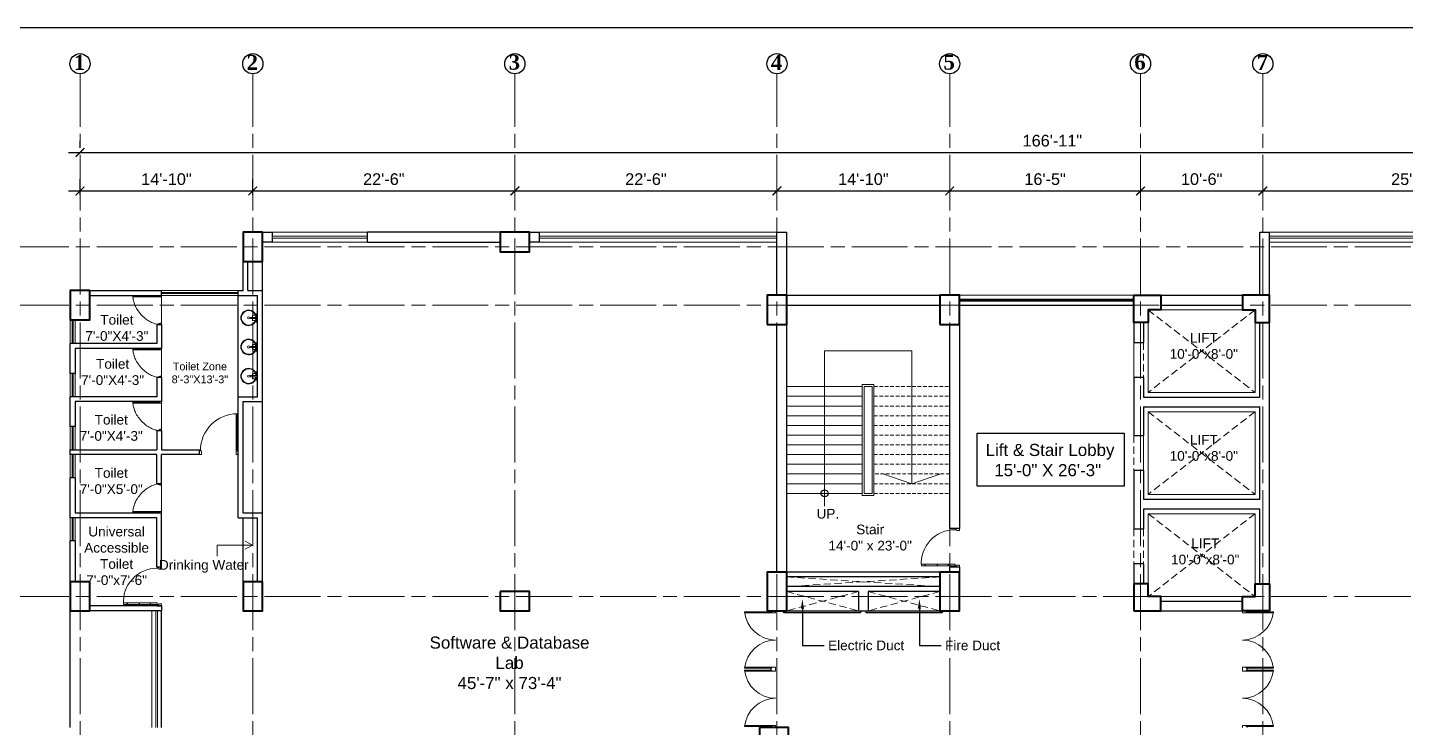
# Model space of a CAD drawing. Header units: inches. Extents: x -12 to 20935469, y -1604 to 24729220.
# Drawn here: x 20904267 to 20905687, y 24721861 to 24722582 of the extents above; entities that cross this region are included whole.
import ezdxf
from ezdxf import colors
from ezdxf.entities.mleader import LeaderData, LeaderLine
from ezdxf.math import Vec2, Vec3

# ---------------------------------------------------------------- set-up
doc = ezdxf.new("R2010")
doc.units = ezdxf.units.IN
doc.header["$LTSCALE"] = 0.03
doc.header["$MEASUREMENT"] = 0
doc.header["$PDMODE"] = 32
doc.header["$PDSIZE"] = 15
doc.linetypes.add('ACAD_ISO08W100', pattern=[36, 24, -3, 6, -3])
doc.linetypes.add('DASHED2', pattern=[0.375, 0.25, -0.125])
for name, color, linetype, lineweight in [('column', 1, 'Continuous', 40), ('Dim Line', 252, 'Continuous', 13), ('Door', 7, 'Continuous', 18), ('Dot', 253, 'Continuous', 0), ('Gas', 21, 'Continuous', 5), ('Glass Line', 252, 'Continuous', 9), ('Grid Line', 252, 'Continuous', 18), ('Hatch', 253, 'Continuous', 15), ('Main Wall', 7, 'Continuous', 30), ('RAIL', 23, 'Continuous', 13), ('STAIR', 46, 'Continuous', 15), ('TOILET FIXTURE', 142, 'Continuous', 5), ('wind.', 150, 'Continuous', 20)]:
    doc.layers.add(name, color=color, linetype=linetype, lineweight=lineweight)
doc.layers.add('FUR', color=251, linetype='Continuous')
doc.layers.add('TEXT', color=7, linetype='Continuous')
doc.styles.add('2', font='swisscl.ttf')
doc.styles.add('RomanS', font='arial.ttf', dxfattribs={"height": 12})
doc.styles.get("Standard").update_dxf_attribs({"font": 'timesbd.ttf'})
doc.dimstyles.new('Aec_Arch_I', dxfattribs={"dimscale": 96, "dimtxt": 12, "dimasz": 0.09375, "dimexe": 0.125, "dimexo": 0.125, "dimgap": 0.0625, "dimtad": 1, "dimdec": 0, "dimzin": 3, "dimdsep": 46, "dimlunit": 4, "dimtxsty": 'RomanS', "dimblk1": 'ARCHTICK', "dimblk2": 'ARCHTICK', "dimsah": 1, "dimcen": 0.09375, "dimdle": 0.125, "dimadec": 0, "dimazin": 0, "dimtfac": 0.75, "dimtdec": 0, "dimtmove": 2, "dimatfit": 3, "dimldrblk": 'ARCHTICK', "dimfxl": 1, "dimfrac": 1, "dimtolj": 1, "dimtzin": 0, "dimarcsym": 0})

# ---------------------------------------------------------------- blocks, each defined once
blk = doc.blocks.new('Door_45')
at = {"layer": 'Door'}
for p, q in [((1.5, 5), (1.5, 44)), ((1.5, 40), (2.2, 40)), ((2.2, 40), (2.2, 39.5)), ((2.2, 39.5), (2.7, 39.5)), ((2.7, 39.5), (2.7, 40)), ((2.7, 40), (3.5, 40)), ((3.5, 44), (3.5, 5)), ((1.5, 25.8), (2.2, 25.8)), ((2.2, 25.8), (2.2, 25.3)), ((2.2, 25.3), (2.7, 25.3)), ((2.7, 25.8), (3.5, 25.8)), ((2.7, 25.3), (2.7, 25.8)), ((0, 0), (0, 5)), ((0, 5), (1.5, 5)), ((1.5, 12.6), (2.2, 12.6)), ((3.5, 5), (1.5, 5)), ((1.5, 5), (1.5, 3)), ((1.5, 3), (2.5, 3)), ((2.2, 12.6), (2.2, 13.1)), ((2.2, 13.1), (2.7, 13.1)), ((2.5, 3), (2.5, 0)), ((2.7, 13.1), (2.7, 12.6)), ((2.7, 12.6), (3.5, 12.6)), ((42.5, 3), (42.5, 0)), ((43.5, 3), (42.5, 3)), ((45, 5), (43.5, 5)), ((43.5, 5), (43.5, 3)), ((45, 0), (45, 5)), ((2.5, 0), (0, 0)), ((42.5, 0), (45, 0))]:
    blk.add_line(p, q, dxfattribs=at)
blk.add_arc((4.7, 5.3), 38.8, 359.6233, 94.6685, dxfattribs=at)
blk = doc.blocks.new('_ArchTick')
at = {"color": 0, "linetype": 'ByBlock', "lineweight": 35, "const_width": 0.15}
blk.add_lwpolyline([(-0.5, -0.5), (0.5, 0.5)], dxfattribs=at)
blk = doc.blocks.new('*D14')
at = {"layer": 'Defpoints', "color": 0, "transparency": 16777216}
for p in [(20831126.3, 24724578.2), (20830948.3, 24724562.3), (20831126.3, 24724562.3)]:
    blk.add_point(p, dxfattribs=at)
at = {"layer": 'Dim Line', "color": 0, "lineweight": -2, "transparency": 16777216}
for p, q in [((20830948.3, 24724574.3), (20830948.3, 24724590.2)), ((20831126.3, 24724574.3), (20831126.3, 24724590.2)), ((20830936.3, 24724578.2), (20831138.3, 24724578.2))]:
    blk.add_line(p, q, dxfattribs=at)
at = {"layer": 'Dim Line', "color": 0, "lineweight": -2, "transparency": 16777216, "xscale": 9, "yscale": 9, "zscale": 9, "rotation": 180}
blk.add_blockref('_ArchTick', (20830948.3, 24724578.2), dxfattribs=at)
at = {"layer": 'Dim Line', "color": 0, "lineweight": -2, "transparency": 16777216, "xscale": 9, "yscale": 9, "zscale": 9}
blk.add_blockref('_ArchTick', (20831126.3, 24724578.2), dxfattribs=at)
at = {"layer": 'Dim Line', "color": 0, "transparency": 16777216, "insert": (20831037.3, 24724590.3), "char_height": 12, "attachment_point": 5, "style": 'RomanS'}
blk.add_mtext('\\A1;14\'-10"', dxfattribs=at)
blk = doc.blocks.new('*D7')
at = {"layer": 'Defpoints', "color": 0, "transparency": 16777216}
for p in [(20831396.3, 24724578.2), (20831396.3, 24724578.2), (20831126.3, 24724562.3)]:
    blk.add_point(p, dxfattribs=at)
at = {"layer": 'Dim Line', "color": 0, "lineweight": -2, "transparency": 16777216}
for p, q in [((20831126.3, 24724574.3), (20831126.3, 24724590.2)), ((20831114.3, 24724578.2), (20831408.3, 24724578.2))]:
    blk.add_line(p, q, dxfattribs=at)
at = {"layer": 'Dim Line', "color": 0, "lineweight": -2, "transparency": 16777216, "xscale": 9, "yscale": 9, "zscale": 9, "rotation": 180}
blk.add_blockref('_ArchTick', (20831126.3, 24724578.2), dxfattribs=at)
at = {"layer": 'Dim Line', "color": 0, "lineweight": -2, "transparency": 16777216, "xscale": 9, "yscale": 9, "zscale": 9}
blk.add_blockref('_ArchTick', (20831396.3, 24724578.2), dxfattribs=at)
at = {"layer": 'Dim Line', "color": 0, "transparency": 16777216, "insert": (20831261.3, 24724590.3), "char_height": 12, "attachment_point": 5, "style": 'RomanS'}
blk.add_mtext('\\A1;22\'-6"', dxfattribs=at)
blk = doc.blocks.new('*D8')
at = {"layer": 'Defpoints', "color": 0, "transparency": 16777216}
for p in [(20831396.3, 24724578.2), (20831666.3, 24724578.2), (20831666.3, 24724578.2)]:
    blk.add_point(p, dxfattribs=at)
at = {"layer": 'Dim Line', "color": 0, "lineweight": -2, "transparency": 16777216}
blk.add_line((20831384.3, 24724578.2), (20831678.3, 24724578.2), dxfattribs=at)
at = {"layer": 'Dim Line', "color": 0, "lineweight": -2, "transparency": 16777216, "xscale": 9, "yscale": 9, "zscale": 9, "rotation": 180}
blk.add_blockref('_ArchTick', (20831396.3, 24724578.2), dxfattribs=at)
at = {"layer": 'Dim Line', "color": 0, "lineweight": -2, "transparency": 16777216, "xscale": 9, "yscale": 9, "zscale": 9}
blk.add_blockref('_ArchTick', (20831666.3, 24724578.2), dxfattribs=at)
at = {"layer": 'Dim Line', "color": 0, "transparency": 16777216, "insert": (20831531.3, 24724590.3), "char_height": 12, "attachment_point": 5, "style": 'RomanS'}
blk.add_mtext('\\A1;22\'-6"', dxfattribs=at)
blk = doc.blocks.new('*D9')
at = {"layer": 'Defpoints', "color": 0, "transparency": 16777216}
for p in [(20831666.3, 24724578.2), (20831844.3, 24724578.2), (20831844.3, 24724578.2)]:
    blk.add_point(p, dxfattribs=at)
at = {"layer": 'Dim Line', "color": 0, "lineweight": -2, "transparency": 16777216}
blk.add_line((20831654.3, 24724578.2), (20831856.3, 24724578.2), dxfattribs=at)
at = {"layer": 'Dim Line', "color": 0, "lineweight": -2, "transparency": 16777216, "xscale": 9, "yscale": 9, "zscale": 9, "rotation": 180}
blk.add_blockref('_ArchTick', (20831666.3, 24724578.2), dxfattribs=at)
at = {"layer": 'Dim Line', "color": 0, "lineweight": -2, "transparency": 16777216, "xscale": 9, "yscale": 9, "zscale": 9}
blk.add_blockref('_ArchTick', (20831844.3, 24724578.2), dxfattribs=at)
at = {"layer": 'Dim Line', "color": 0, "transparency": 16777216, "insert": (20831755.3, 24724590.3), "char_height": 12, "attachment_point": 5, "style": 'RomanS'}
blk.add_mtext('\\A1;14\'-10"', dxfattribs=at)
blk = doc.blocks.new('*D21')
at = {"layer": 'Defpoints', "color": 0, "transparency": 16777216}
for p in [(20831844.3, 24724578.2), (20832040.8, 24724578.2), (20832040.8, 24724578.2)]:
    blk.add_point(p, dxfattribs=at)
at = {"layer": 'Dim Line', "color": 0, "lineweight": -2, "transparency": 16777216}
for p, q in [((20831832.3, 24724578.2), (20832052.8, 24724578.2)), ((20831844.3, 24724566.2), (20831844.3, 24724566.2)), ((20832040.8, 24724566.2), (20832040.8, 24724566.2))]:
    blk.add_line(p, q, dxfattribs=at)
at = {"layer": 'Dim Line', "color": 0, "lineweight": -2, "transparency": 16777216, "xscale": 9, "yscale": 9, "zscale": 9, "rotation": 180}
blk.add_blockref('_ArchTick', (20831844.3, 24724578.2), dxfattribs=at)
at = {"layer": 'Dim Line', "color": 0, "lineweight": -2, "transparency": 16777216, "xscale": 9, "yscale": 9, "zscale": 9}
blk.add_blockref('_ArchTick', (20832040.8, 24724578.2), dxfattribs=at)
at = {"layer": 'Dim Line', "color": 0, "transparency": 16777216, "insert": (20831942.5, 24724590.3), "char_height": 12, "attachment_point": 5, "style": 'RomanS'}
blk.add_mtext('\\A1;16\'-5"', dxfattribs=at)
blk = doc.blocks.new('*D22')
at = {"layer": 'Defpoints', "color": 0, "transparency": 16777216}
for p in [(20832040.8, 24724578.2), (20832166.8, 24724578.2), (20832166.8, 24724578.2)]:
    blk.add_point(p, dxfattribs=at)
at = {"layer": 'Dim Line', "color": 0, "lineweight": -2, "transparency": 16777216}
for p, q in [((20832028.8, 24724578.2), (20832178.8, 24724578.2)), ((20832040.8, 24724566.2), (20832040.8, 24724566.2)), ((20832166.8, 24724566.2), (20832166.8, 24724566.2))]:
    blk.add_line(p, q, dxfattribs=at)
at = {"layer": 'Dim Line', "color": 0, "lineweight": -2, "transparency": 16777216, "xscale": 9, "yscale": 9, "zscale": 9, "rotation": 180}
blk.add_blockref('_ArchTick', (20832040.8, 24724578.2), dxfattribs=at)
at = {"layer": 'Dim Line', "color": 0, "lineweight": -2, "transparency": 16777216, "xscale": 9, "yscale": 9, "zscale": 9}
blk.add_blockref('_ArchTick', (20832166.8, 24724578.2), dxfattribs=at)
at = {"layer": 'Dim Line', "color": 0, "transparency": 16777216, "insert": (20832103.8, 24724590.3), "char_height": 12, "attachment_point": 5, "style": 'RomanS'}
blk.add_mtext('\\A1;10\'-6"', dxfattribs=at)
blk = doc.blocks.new('*D23')
at = {"layer": 'Defpoints', "color": 0, "transparency": 16777216}
for p in [(20832166.8, 24724578.2), (20832473.8, 24724578.2), (20832473.8, 24724578.2)]:
    blk.add_point(p, dxfattribs=at)
at = {"layer": 'Dim Line', "color": 0, "lineweight": -2, "transparency": 16777216}
for p, q in [((20832154.8, 24724578.2), (20832485.8, 24724578.2)), ((20832166.8, 24724566.2), (20832166.8, 24724566.2)), ((20832473.8, 24724566.2), (20832473.8, 24724566.2))]:
    blk.add_line(p, q, dxfattribs=at)
at = {"layer": 'Dim Line', "color": 0, "lineweight": -2, "transparency": 16777216, "xscale": 9, "yscale": 9, "zscale": 9, "rotation": 180}
blk.add_blockref('_ArchTick', (20832166.8, 24724578.2), dxfattribs=at)
at = {"layer": 'Dim Line', "color": 0, "lineweight": -2, "transparency": 16777216, "xscale": 9, "yscale": 9, "zscale": 9}
blk.add_blockref('_ArchTick', (20832473.8, 24724578.2), dxfattribs=at)
at = {"layer": 'Dim Line', "color": 0, "transparency": 16777216, "insert": (20832320.3, 24724590.3), "char_height": 12, "attachment_point": 5, "style": 'RomanS'}
blk.add_mtext('\\A1;25\'-7"', dxfattribs=at)
blk = doc.blocks.new('*D13')
at = {"layer": 'Defpoints', "color": 0, "transparency": 16777216}
for p in [(20830948.3, 24724610.7), (20832951.8, 24724617.8), (20832951.8, 24724610.7)]:
    blk.add_point(p, dxfattribs=at)
at = {"layer": 'Dim Line', "color": 0, "lineweight": -2, "transparency": 16777216}
for p, q in [((20830948.3, 24724622.7), (20830948.3, 24724629.8)), ((20832951.8, 24724622.7), (20832951.8, 24724629.8)), ((20830936.3, 24724617.8), (20832963.8, 24724617.8))]:
    blk.add_line(p, q, dxfattribs=at)
at = {"layer": 'Dim Line', "color": 0, "lineweight": -2, "transparency": 16777216, "xscale": 9, "yscale": 9, "zscale": 9, "rotation": 180}
blk.add_blockref('_ArchTick', (20830948.3, 24724617.8), dxfattribs=at)
at = {"layer": 'Dim Line', "color": 0, "lineweight": -2, "transparency": 16777216, "xscale": 9, "yscale": 9, "zscale": 9}
blk.add_blockref('_ArchTick', (20832951.8, 24724617.8), dxfattribs=at)
at = {"layer": 'Dim Line', "color": 0, "transparency": 16777216, "insert": (20831950, 24724629.9), "char_height": 12, "attachment_point": 5, "style": 'RomanS'}
blk.add_mtext('\\A1;166\'-11"', dxfattribs=at)
blk = doc.blocks.new('sssss-flat-876')
at = {"layer": 'Door', "linetype": 'Continuous', "ltscale": 3}
blk.add_line((3666.5, 84027.2), (3666.5, 84055.7), dxfattribs=at)
at = {"layer": 'Door', "linetype": 'Continuous', "ltscale": 3, "extrusion": (-7.21527e-09, -3.35624e-18, 1), "elevation": 0}
for points in [[(3666.5, 84057.2), (3666.5, 84055.7), (3668.4, 84055.7), (3668.4, 84056.5), (3670.2, 84056.5), (3670.2, 84057.2)], [(3668.4, 84055.7), (3696.2, 84055.7), (3696.2, 84056.5), (3668.4, 84056.5)]]:
    blk.add_lwpolyline(points, close=True, dxfattribs=at)
at = {"layer": 'Door', "linetype": 'Continuous', "ltscale": 3, "flags": 128}
blk.add_lwpolyline([(3670.2, 84027.2, 0.04096), (3675.5, 84028.9, 0.082496), (3684.9, 84034.8, 0.052187), (3689.7, 84040, 0.043988), (3692.9, 84045, 0.036571), (3694.8, 84049.6, 0.034751), (3695.9, 84054.2, 0.011435), (3696.2, 84055.7)], format="xyb", dxfattribs=at)
at = {"layer": 'Door', "linetype": 'Continuous', "ltscale": 3}
blk.add_lwpolyline([(3666.5, 84027.2), (3666.5, 84028.7), (3668.4, 84028.7), (3668.4, 84027.9), (3670.2, 84027.9), (3670.2, 84027.2)], close=True, dxfattribs=at)
blk = doc.blocks.new('7-flat-72')
at = {"layer": 'Glass Line', "color": 8, "ltscale": 20}
for p, q in [((-64478.7, 376960.5), (-64480.3, 376960.5)), ((-64480.3, 376959.5), (-64480.3, 376960.5)), ((-64480.3, 376959.5), (-64480.3, 376960.5)), ((-64478.7, 376959.5), (-64480.3, 376959.5)), ((-64480.3, 376959.1), (-64480.3, 376959.4)), ((-64478.7, 376959.4), (-64480.3, 376959.4)), ((-64478.7, 376959.1), (-64480.3, 376959.1)), ((-64480.2, 376959.4), (-64480.2, 376959.5)), ((-64480.1, 376959.5), (-64480.1, 376960.5)), ((-64479.9, 376959.5), (-64479.9, 376960.5)), ((-64479.5, 376959.5), (-64479.5, 376960.5)), ((-64479.1, 376959.5), (-64479.1, 376960.5)), ((-64478.9, 376959.5), (-64478.9, 376960.5)), ((-64478.9, 376959.4), (-64478.9, 376959.5)), ((-64478.8, 376959.5), (-64478.8, 376960.5)), ((-64478.7, 376959.5), (-64478.7, 376960.5)), ((-64478.7, 376959.1), (-64478.7, 376959.4)), ((-64475.1, 376959.4), (-64476.9, 376959.4)), ((-64476.9, 376959.1), (-64476.9, 376959.4)), ((-64475.1, 376959.1), (-64476.9, 376959.1)), ((-64476.6, 376959.4), (-64476.6, 376966.6)), ((-64475.5, 376966.6), (-64476.6, 376966.6)), ((-64475.5, 376959.4), (-64475.5, 376966.6)), ((-64475.1, 376959.1), (-64475.1, 376959.4)), ((-64473.3, 376960.5), (-64471.7, 376960.5)), ((-64473.3, 376959.5), (-64473.3, 376960.5)), ((-64473.3, 376959.5), (-64473.3, 376960.5)), ((-64473.3, 376959.5), (-64471.7, 376959.5)), ((-64473.3, 376959.1), (-64473.3, 376959.4)), ((-64473.3, 376959.4), (-64471.7, 376959.4)), ((-64473.3, 376959.1), (-64471.7, 376959.1)), ((-64473.1, 376959.5), (-64473.1, 376960.5)), ((-64473.1, 376959.4), (-64473.1, 376959.5)), ((-64472.9, 376959.5), (-64472.9, 376960.5)), ((-64472.5, 376959.5), (-64472.5, 376960.5)), ((-64472.1, 376959.5), (-64472.1, 376960.5)), ((-64471.9, 376959.5), (-64471.9, 376960.5)), ((-64471.9, 376959.4), (-64471.9, 376959.5)), ((-64471.8, 376959.5), (-64471.8, 376960.5)), ((-64471.7, 376959.5), (-64471.7, 376960.5)), ((-64471.7, 376959.1), (-64471.7, 376959.4))]:
    blk.add_line(p, q, dxfattribs=at)
blk.add_circle((-64476, 376968.4, 0), 1.08, dxfattribs=at)
for radius, start, end in [(8.1, 273.8334, 266.1883), (7.55, 274.115, 265.9068)]:
    blk.add_arc((-64476, 376968.4, 0), radius, start, end, dxfattribs=at)
blk = doc.blocks.new('SFSFSFS-flat-72')
at = {"layer": 'TOILET FIXTURE', "ltscale": 0.2}
blk.add_lwpolyline([(-3918.5, -3608.1), (-3918.5, -3602.7), (-3923.9, -3602.7), (-3923.9, -3608.1)], close=True, dxfattribs=at)
at = {"layer": 'TOILET FIXTURE', "ltscale": 20}
blk.add_blockref('7-flat-72', (60554.8, -380567.2), dxfattribs=at)
blk = doc.blocks.new('$D40')
at = {"layer": 'Door'}
for p, q in [((1, 4), (1, 42)), ((2, 0), (2, 42)), ((1, 5), (0, 5)), ((2, 0), (0, 0)), ((2, 4), (1, 4)), ((39, 4), (38, 4)), ((38, 4), (38, 0)), ((40, 0), (38, 0)), ((40, 5), (39, 5)), ((39, 5), (39, 4))]:
    blk.add_line(p, q, dxfattribs=at)
blk.add_arc((1, 4), 38, 0, 90, dxfattribs=at)
blk = doc.blocks.new('A$C36295410')
at = {"layer": 'Door'}
for p, q in [((1, 4), (1, 32)), ((2, 0), (2, 32)), ((58, 0), (58, 32)), ((59, 4), (59, 32)), ((1, 5), (0, 5)), ((2, 4), (1, 4)), ((58, 4), (59, 4)), ((59, 5), (60, 5)), ((2, 0), (0, 0)), ((58, 0), (60, 0))]:
    blk.add_line(p, q, dxfattribs=at)
for centre, start, end in [((-2.5, -0.3), 0.5906, 83.7783), ((62.5, -0.3), 96.2217, 179.4094)]:
    blk.add_arc(centre, 32.5, start, end, dxfattribs=at)
blk = doc.blocks.new('fff')
at = {"layer": 'Grid Line', "color": 252, "linetype": 'ACAD_ISO08W100', "lineweight": 9, "ltscale": 80, "true_color": 0x939598}
for p, q in [((20830948.3, 24723521.1), (20830948.3, 24724698.8)), ((20831126.3, 24723521.1), (20831126.3, 24724698.8)), ((20831396.3, 24723521.1), (20831396.3, 24724698.8)), ((20831666.3, 24723521.1), (20831666.3, 24724698.8)), ((20831844.3, 24723521.1), (20831844.3, 24724698.8)), ((20832040.8, 24723521.1), (20832040.8, 24724698.8)), ((20832166.8, 24723521.1), (20832166.8, 24724698.8)), ((20833096.9, 24724520.6), (20830726.1, 24724520.6)), ((20833096.9, 24724460.6), (20830726.1, 24724460.6)), ((20833096.9, 24724160.7), (20830726.1, 24724160.7))]:
    blk.add_line(p, q, dxfattribs=at)
at = {"layer": 'Dim Line'}
for base, p1, p2, picture, middle in [((20832951.7523, 24724617.8128), (20830948.3088, 24724610.7482), (20832951.7523, 24724610.7482), '*D13', (20831950.0306, 24724629.9397)), ((20831126.3, 24724578.2), (20830948.3, 24724562.3), (20831126.3, 24724562.3), '*D14', (20831037.3, 24724590.3)), ((20831396.3, 24724578.2), (20831126.3, 24724562.3), (20831396.3, 24724578.2), '*D7', (20831261.3, 24724590.3)), ((20831666.3, 24724578.2), (20831396.3, 24724578.2), (20831666.3, 24724578.2), '*D8', (20831531.3, 24724590.3)), ((20831844.3, 24724578.2), (20831666.3, 24724578.2), (20831844.3, 24724578.2), '*D9', (20831755.3, 24724590.3)), ((20832040.7792, 24724578.1666), (20831844.25, 24724578.1666), (20832040.7792, 24724578.1666), '*D21', (20831942.5146, 24724590.2934)), ((20832166.8, 24724578.2), (20832040.8, 24724578.2), (20832166.8, 24724578.2), '*D22', (20832103.8, 24724590.3)), ((20832473.8, 24724578.2), (20832166.8, 24724578.2), (20832473.8, 24724578.2), '*D23', (20832320.3, 24724590.3))]:
    dim = blk.add_linear_dim(base=base, p1=p1, p2=p2, dimstyle='Aec_Arch_I', dxfattribs=at)
    dim.commit()
    dim.dimension.update_dxf_attribs({"geometry": picture, "text_midpoint": middle})

msp = doc.modelspace()

# ---------------------------------------------------------------- linework, layer by layer
for p, q in [((20904784.4, 24722370.9), (20904784.4, 24722360.9)), ((20904509.4, 24722310.9), (20904509.4, 24722340.9)), ((20904311.4, 24722310.9), (20904311.4, 24722310.9)), ((20904484.4, 24722201.6), (20904484.4, 24722305.9)), ((20905227.3, 24722296), (20905406.9, 24722296)), ((20904509.4, 24722082), (20904509.4, 24722196.6)), ((20904489.4, 24722011), (20904489.4, 24722077)), ((20904311.4, 24721861), (20904311.4, 24721984)), ((20904400.4, 24721986.2), (20904405.4, 24721986.2)), ((20904395.4, 24721981.2), (20904311.4, 24721981)), ((20904405.4, 24721861), (20904405.4, 24721981.2))]:
    msp.add_line(p, q)
for points in [[(20905245.5, 24722164.1), (20905397.1, 24722164.1), (20905397.1, 24722109.5), (20905245.5, 24722109.5)], [(20905046.3, 24721981), (20905125.6, 24721981), (20905125.6, 24721979), (20905046.3, 24721979)], [(20905131.4, 24721981), (20905209.6, 24721981), (20905209.6, 24721979), (20905131.4, 24721979)]]:
    msp.add_lwpolyline(points, close=True)
msp.add_circle((20905088.4, 24722102), 3.61)
at = {"layer": 'column', "lineweight": 40, "ltscale": 20}
for points in [[(20904509.4, 24722370.9), (20904489.4, 24722370.9), (20904489.4, 24722340.9), (20904509.4, 24722340.9)], [(20904754.4, 24722370.9), (20904754.4, 24722350.9), (20904784.4, 24722350.9), (20904784.4, 24722370.9)], [(20904331.4, 24722310.9), (20904311.4, 24722310.9), (20904311.4, 24722280.9), (20904331.4, 24722280.9)], [(20905029.4, 24722276), (20905049.4, 24722276), (20905049.4, 24722306), (20905029.4, 24722306)], [(20905207.3, 24722276), (20905227.3, 24722276), (20905227.3, 24722306), (20905207.3, 24722306)], [(20904331.4, 24722011), (20904311.4, 24722011), (20904311.4, 24721981), (20904331.4, 24721981)], [(20904509.4, 24722011), (20904489.4, 24722011), (20904489.4, 24721981), (20904509.4, 24721981)], [(20905029.4, 24721981), (20905049.4, 24721981), (20905049.4, 24722021), (20905029.4, 24722021)], [(20905207.3, 24721981), (20905227.3, 24721981), (20905227.3, 24722021), (20905207.3, 24722021)], [(20904754.4, 24722001), (20904754.4, 24721981), (20904784.4, 24721981), (20904784.4, 24722001)], [(20905021.4, 24721861), (20905021.4, 24721841), (20905051.4, 24721841), (20905051.4, 24721861)]]:
    msp.add_lwpolyline(points, close=True, dxfattribs=at)
for points in [[(20905406.9, 24722306), (20905434.9, 24722306), (20905434.9, 24722291), (20905421.9, 24722291), (20905421.9, 24722278), (20905406.9, 24722278), (20905406.9, 24722306)], [(20905546.9, 24722306), (20905518.9, 24722306), (20905518.9, 24722291), (20905531.9, 24722291), (20905531.9, 24722278), (20905546.9, 24722278), (20905546.9, 24722306)], [(20905406.9, 24721981), (20905434.9, 24721981), (20905434.9, 24721996), (20905421.9, 24721996), (20905421.9, 24722009), (20905406.9, 24722009), (20905406.9, 24721981)], [(20905546.9, 24721981), (20905518.9, 24721981), (20905518.9, 24721996), (20905531.9, 24721996), (20905531.9, 24722009), (20905546.9, 24722009), (20905546.9, 24721981)]]:
    msp.add_lwpolyline(points, dxfattribs=at)
at = {"layer": 'Defpoints'}
msp.add_lwpolyline([(20904066.9, 24722581.7), (20906505.7, 24722581.7), (20906505.7, 24721123.2), (20904066.9, 24721123.2)], close=True, dxfattribs=at)
at = {"layer": 'Dot', "linetype": 'DASHED2', "lineweight": 0, "ltscale": 1000}
for p, q in [((20905421.8, 24722291), (20905531.9, 24722206)), ((20905531.9, 24722291), (20905421.8, 24722206)), ((20905416.9, 24722257.5), (20905416.9, 24722221.5)), ((20905421.8, 24722186), (20905531.9, 24722101)), ((20905531.9, 24722186), (20905421.8, 24722101)), ((20905406.9, 24722161.5), (20905406.9, 24722125.5)), ((20905421.9, 24722081), (20905531.9, 24721995.9)), ((20905531.9, 24722081), (20905421.9, 24721995.9)), ((20905406.9, 24722065.5), (20905406.9, 24722029.5)), ((20905416.9, 24722065.5), (20905416.9, 24722029.5)), ((20905049.4, 24722016), (20905207.3, 24722006)), ((20905207.3, 24722016), (20905049.4, 24722006)), ((20905123.4, 24722001), (20905049.4, 24721981)), ((20905049.4, 24722001), (20905123.4, 24721981)), ((20905133.4, 24722001), (20905207.3, 24721981)), ((20905207.3, 24722001), (20905133.4, 24721981))]:
    msp.add_line(p, q, dxfattribs=at)
at = {"layer": 'Gas', "color": 0, "lineweight": 5}
for points in [[(20905421.8, 24722206), (20905531.9, 24722206), (20905531.9, 24722291), (20905421.8, 24722291)], [(20905139.3, 24722100), (20905127.3, 24722100), (20905127.3, 24722214), (20905139.3, 24722214)], [(20905137.3, 24722102), (20905129.3, 24722102), (20905129.3, 24722212), (20905137.3, 24722212)], [(20905421.8, 24722101), (20905531.9, 24722101), (20905531.9, 24722186), (20905421.8, 24722186)], [(20905421.9, 24721995.9), (20905531.9, 24721995.9), (20905531.9, 24722081), (20905421.9, 24722081)]]:
    msp.add_lwpolyline(points, close=True, dxfattribs=at)
at = {"layer": 'Hatch', "lineweight": 0}
msp.add_line((20905406.9, 24722257.5), (20905406.9, 24722221.5), dxfattribs=at)
at = {"layer": 'Main Wall'}
for p, q in [((20904509.4, 24722370.9), (20904519.4, 24722370.9)), ((20904519.4, 24722370.9), (20904519.4, 24722360.8)), ((20904754.4, 24722370.9), (20904617.4, 24722370.9)), ((20904617.4, 24722360.9), (20904617.4, 24722370.9)), ((20905039.4, 24722370.9), (20905049.4, 24722370.9)), ((20905039.4, 24722306), (20905039.4, 24722370.9)), ((20905049.4, 24722306), (20905049.4, 24722370.9)), ((20905536.9, 24722370.9), (20905546.9, 24722370.9)), ((20905536.9, 24722306), (20905536.9, 24722370.9)), ((20905546.9, 24722306), (20905546.9, 24722370.9)), ((20904519.4, 24722360.8), (20904509.4, 24722360.8)), ((20904617.4, 24722360.9), (20904754.4, 24722360.9)), ((20904489.4, 24722310.9), (20904489.4, 24722340.9)), ((20904494.4, 24722310.9), (20904494.4, 24722340.9)), ((20904331.4, 24722310.9), (20904405.4, 24722310.9)), ((20904405.4, 24722305.9), (20904405.4, 24722310.9)), ((20904484.4, 24722310.9), (20904489.4, 24722310.9)), ((20904484.4, 24722305.9), (20904484.4, 24722310.9)), ((20904494.4, 24722310.9), (20904509.4, 24722310.9)), ((20904509.4, 24722196.6), (20904509.4, 24722310.9)), ((20904331.4, 24722305.9), (20904405.4, 24722305.9)), ((20904484.4, 24722305.9), (20904504.4, 24722305.9)), ((20904504.4, 24722201.6), (20904504.4, 24722305.9)), ((20905049.4, 24722306), (20905207.3, 24722306)), ((20905049.4, 24722295.9), (20905049.4, 24722296)), ((20905049.4, 24722296), (20905207.3, 24722296)), ((20905434.9, 24722306), (20905536.9, 24722306)), ((20905434.9, 24722296), (20905518.9, 24722296)), ((20905049.4, 24722021), (20905049.4, 24722280)), ((20904400.4, 24722275.9), (20904405.4, 24722275.9)), ((20904400.4, 24722275.9), (20904400.4, 24722256.3)), ((20905039.4, 24722021), (20905039.4, 24722276)), ((20905217.3, 24722276), (20905217.3, 24722066)), ((20905227.3, 24722276), (20905227.3, 24722066)), ((20905546.9, 24722009), (20905546.9, 24722278)), ((20904400.4, 24722256.3), (20904311.4, 24722256.3)), ((20904311.4, 24722225.6), (20904311.4, 24722256.3)), ((20904405.4, 24722251.3), (20904316.4, 24722251.3)), ((20904316.4, 24722225.6), (20904311.4, 24722225.6)), ((20904400.4, 24722221.3), (20904400.4, 24722201.6)), ((20904405.4, 24722221.3), (20904400.4, 24722221.3)), ((20904400.4, 24722201.6), (20904311.4, 24722201.6)), ((20904311.4, 24722171), (20904311.4, 24722201.6)), ((20904316.4, 24722196.6), (20904316.4, 24722171)), ((20904405.4, 24722196.6), (20904316.4, 24722196.6)), ((20904484.4, 24722147), (20904484.4, 24722201.6)), ((20904484.4, 24722201.6), (20904504.4, 24722201.6)), ((20904489.4, 24722082), (20904489.4, 24722196.6)), ((20904489.4, 24722196.6), (20904509.4, 24722196.6)), ((20905416.9, 24722201), (20905536.9, 24722201)), ((20905416.9, 24722191), (20905536.9, 24722191)), ((20904316.4, 24722171), (20904311.4, 24722171)), ((20904405.4, 24722166.6), (20904400.4, 24722166.6)), ((20904311.4, 24722147), (20904400.4, 24722147)), ((20904311.4, 24722142), (20904311.4, 24722147)), ((20904400.4, 24722142), (20904311.4, 24722142)), ((20904400.4, 24722112), (20904400.4, 24722142)), ((20904405.4, 24722112), (20904405.4, 24722142)), ((20904444.4, 24722142), (20904405.4, 24722142)), ((20904444.4, 24722142), (20904444.4, 24722147)), ((20904484.4, 24722077), (20904484.4, 24722147)), ((20904316.4, 24722118), (20904311.4, 24722118)), ((20904316.4, 24722118), (20904316.4, 24722082)), ((20904405.4, 24722112), (20904400.4, 24722112)), ((20905416.9, 24722096), (20905536.9, 24722096)), ((20904316.4, 24722082), (20904405.4, 24722082)), ((20904405.4, 24722026.2), (20904405.4, 24722082)), ((20904489.4, 24722082), (20904509.4, 24722082)), ((20904509.4, 24722011), (20904509.4, 24722082)), ((20905416.9, 24722086), (20905536.9, 24722086)), ((20904400.4, 24722026.2), (20904400.4, 24722077)), ((20904484.4, 24722077), (20904504.4, 24722077)), ((20904504.4, 24722011), (20904504.4, 24722077)), ((20904311.4, 24722011), (20904311.4, 24722053)), ((20904316.4, 24722053), (20904311.4, 24722053)), ((20905227.3, 24722066), (20905217.3, 24722066)), ((20904405.4, 24722026.2), (20904400.4, 24722026.2)), ((20905217.3, 24722026), (20905217.3, 24722021)), ((20905227.3, 24722026), (20905217.3, 24722026)), ((20905227.3, 24722026), (20905227.3, 24722021)), ((20905207.3, 24722021), (20905049.4, 24722021)), ((20905207.3, 24722016), (20905049.4, 24722016)), ((20905207.3, 24722006), (20905049.4, 24722006)), ((20905123.4, 24722001), (20905049.4, 24722001)), ((20905123.4, 24722001), (20905123.4, 24721981)), ((20905207.3, 24722001), (20905133.4, 24722001)), ((20905133.4, 24722001), (20905133.4, 24721981)), ((20904405.4, 24721986.2), (20904331.4, 24721986.2)), ((20904405.4, 24721986.2), (20904405.4, 24721981.2)), ((20904405.4, 24721981.2), (20904331.4, 24721981.2)), ((20905123.4, 24721981), (20905133.4, 24721981)), ((20905434.9, 24721981), (20905518.9, 24721981))]:
    msp.add_line(p, q, dxfattribs=at)
at = {"layer": 'Main Wall', "lineweight": 13}
msp.add_line((20905416.9, 24722161.5), (20905416.9, 24722125.5), dxfattribs=at)
at = {"layer": 'Main Wall'}
msp.add_lwpolyline([(20904784.4, 24722370.9), (20904794.4, 24722370.9), (20904794.4, 24722360.9), (20904784.4, 24722360.9)], close=True, dxfattribs=at)
for points in [[(20904405.4, 24722275.9), (20904405.4, 24722251.3)], [(20905406.9, 24722278), (20905406.9, 24722257.5), (20905416.9, 24722257.5)], [(20905416.9, 24722278), (20905416.9, 24722257.5)], [(20905536.9, 24722201), (20905536.9, 24722278)], [(20904316.4, 24722251.3), (20904316.4, 24722225.6)], [(20904405.4, 24722221.3), (20904405.4, 24722196.6)], [(20905416.9, 24722221.5), (20905406.9, 24722221.5), (20905406.9, 24722161.5), (20905416.9, 24722161.5)], [(20905416.9, 24722221.5), (20905416.9, 24722201)], [(20905416.9, 24722191), (20905416.9, 24722161.5)], [(20905536.9, 24722096), (20905536.9, 24722191)], [(20904400.4, 24722166.6), (20904400.4, 24722147)], [(20904405.4, 24722166.6), (20904405.4, 24722147)], [(20904405.4, 24722147), (20904444.4, 24722147)], [(20905416.9, 24722125.5), (20905406.9, 24722125.5), (20905406.9, 24722065.5), (20905416.9, 24722065.5)], [(20905416.9, 24722125.5), (20905416.9, 24722096)], [(20904400.4, 24722077), (20904311.4, 24722077), (20904311.4, 24722118)], [(20905416.9, 24722086), (20905416.9, 24722065.5)], [(20905536.9, 24722009), (20905536.9, 24722086)], [(20904316.4, 24722053), (20904316.4, 24722011)], [(20905416.9, 24722029.5), (20905406.9, 24722029.5), (20905406.9, 24722009), (20905406.9, 24722009)], [(20905416.9, 24722029.5), (20905416.9, 24722009)], [(20905434.9, 24721991), (20905518.9, 24721991)]]:
    msp.add_lwpolyline(points, dxfattribs=at)
at = {"layer": 'RAIL', "lineweight": 9}
for p, q in [((20905088.4, 24722088.9), (20905088.4, 24722249)), ((20905088.4, 24722249), (20905178.3, 24722249)), ((20905178.3, 24722249), (20905178.3, 24722112)), ((20905148.3, 24722122), (20905178.3, 24722112)), ((20905178.3, 24722112), (20905208.3, 24722122))]:
    msp.add_line(p, q, dxfattribs=at)
at = {"layer": 'STAIR', "color": 32, "lineweight": 5}
for p, q in [((20905049.4, 24722212), (20905127.3, 24722212)), ((20905049.4, 24722202), (20905127.3, 24722202)), ((20905049.4, 24722192), (20905127.3, 24722192)), ((20905049.4, 24722182), (20905127.3, 24722182)), ((20905049.4, 24722172), (20905127.3, 24722172)), ((20905049.4, 24722162), (20905127.3, 24722162)), ((20905049.4, 24722152), (20905127.3, 24722152)), ((20905049.4, 24722142), (20905127.3, 24722142)), ((20905049.4, 24722132), (20905127.3, 24722132)), ((20905049.4, 24722122), (20905127.3, 24722122)), ((20905049.4, 24722112), (20905127.3, 24722112)), ((20905049.4, 24722102), (20905127.3, 24722102))]:
    msp.add_line(p, q, dxfattribs=at)
at = {"layer": 'STAIR', "color": 32, "linetype": 'DASHED2', "lineweight": 5, "ltscale": 500}
for p, q in [((20905139.3, 24722212), (20905217.3, 24722212)), ((20905139.3, 24722202), (20905217.3, 24722202)), ((20905139.3, 24722192), (20905217.3, 24722192)), ((20905139.3, 24722182), (20905217.3, 24722182)), ((20905139.3, 24722172), (20905217.3, 24722172)), ((20905139.3, 24722162), (20905217.3, 24722162)), ((20905139.3, 24722152), (20905217.3, 24722152)), ((20905139.3, 24722142), (20905217.3, 24722142)), ((20905139.3, 24722132), (20905217.3, 24722132)), ((20905217.3, 24722122), (20905139.3, 24722122)), ((20905139.3, 24722112), (20905217.3, 24722112)), ((20905157.3, 24722122), (20905217.3, 24722122)), ((20905139.3, 24722102), (20905217.3, 24722102))]:
    msp.add_line(p, q, dxfattribs=at)
at = {"layer": 'STAIR', "color": 253, "lineweight": 5}
for p, q in [((20904499, 24722048.7), (20904462.7, 24722048.7)), ((20904462.7, 24722048.7), (20904462.7, 24722037.5)), ((20904499, 24722048.7), (20904491.7, 24722052.7)), ((20904499, 24722048.7), (20904491.7, 24722044.7))]:
    msp.add_line(p, q, dxfattribs=at)
at = {"layer": 'TEXT'}
for centre in [(20904321.4, 24722544.5), (20904499.4, 24722544.5), (20904769.4, 24722544.5), (20905039.4, 24722544.5), (20905217.3, 24722544.5), (20905413.9, 24722544.5), (20905539.9, 24722544.5)]:
    msp.add_circle(centre, 10.4, dxfattribs=at)
at = {"layer": 'wind.', "lineweight": 5}
for p, q in [((20904617.4, 24722370.9), (20904519.4, 24722370.9)), ((20904519.4, 24722366.8), (20904617.4, 24722366.9)), ((20904784.4, 24722366.9), (20904784.4, 24722366.9)), ((20904794.4, 24722370.9), (20905039.4, 24722370.9)), ((20904794.4, 24722366.9), (20905039.4, 24722366.9)), ((20905546.9, 24722370.9), (20905821.9, 24722370.9)), ((20905546.9, 24722366.9), (20905821.9, 24722366.9)), ((20904519.4, 24722364.8), (20904617.4, 24722364.9)), ((20904519.4, 24722360.8), (20904617.4, 24722360.9)), ((20904784.4, 24722364.9), (20904784.4, 24722364.9)), ((20904794.4, 24722364.9), (20905039.4, 24722364.9)), ((20904794.4, 24722360.9), (20905039.4, 24722360.9)), ((20905546.9, 24722364.9), (20905821.9, 24722364.9)), ((20905546.9, 24722360.9), (20905821.9, 24722360.9)), ((20904405.4, 24722310.9), (20904484.4, 24722310.9)), ((20904405.4, 24722308.9), (20904484.4, 24722308.9)), ((20904405.4, 24722307.9), (20904484.4, 24722307.9)), ((20904405.4, 24722305.9), (20904484.4, 24722305.9)), ((20905227.3, 24722306), (20905406.9, 24722306)), ((20905227.3, 24722302), (20905406.9, 24722302)), ((20905227.3, 24722301), (20905406.9, 24722301)), ((20905227.3, 24722300), (20905406.9, 24722300)), ((20904311.4, 24722256.2), (20904311.4, 24722280.9)), ((20904313.4, 24722256.2), (20904313.4, 24722280.9)), ((20904314.4, 24722256.2), (20904314.4, 24722280.9)), ((20904316.4, 24722256.2), (20904316.4, 24722280.9)), ((20904311.4, 24722201.6), (20904311.4, 24722225.6)), ((20904313.4, 24722201.6), (20904313.4, 24722225.6)), ((20904314.4, 24722201.6), (20904314.4, 24722225.6)), ((20904316.4, 24722201.6), (20904316.4, 24722225.6)), ((20904311.4, 24722147), (20904311.4, 24722171)), ((20904313.4, 24722147), (20904313.4, 24722171)), ((20904314.4, 24722147), (20904314.4, 24722171)), ((20904316.4, 24722147), (20904316.4, 24722171)), ((20904311.4, 24722118), (20904311.4, 24722142)), ((20904313.4, 24722118), (20904313.4, 24722142)), ((20904314.4, 24722118), (20904314.4, 24722142)), ((20904316.4, 24722118), (20904316.4, 24722142)), ((20904311.4, 24722053), (20904311.4, 24722077)), ((20904313.4, 24722053), (20904313.4, 24722077)), ((20904314.4, 24722053), (20904314.4, 24722077)), ((20904316.4, 24722053), (20904316.4, 24722077)), ((20904395.4, 24721861), (20904395.4, 24721981.2)), ((20904399.4, 24721861), (20904399.4, 24721981.2)), ((20904401.4, 24721861), (20904401.4, 24721981.2))]:
    msp.add_line(p, q, dxfattribs=at)
at = {"layer": 'wind.'}
for p, q in [((20904784.4, 24722366.9), (20904784.4, 24722366.9)), ((20904784.4, 24722366.9), (20904784.4, 24722366.9)), ((20904784.4, 24722364.9), (20904784.4, 24722364.9)), ((20904784.4, 24722364.9), (20904784.4, 24722364.9))]:
    msp.add_line(p, q, dxfattribs=at)

# ---------------------------------------------------------------- block references
msp.add_blockref('fff', (73373.1, -2164.7))
at = {"layer": 'Door', "ltscale": 20, "xscale": -1}
for p in [(20908071.9, 24638248.7), (20908071.9, 24638194.1), (20908071.9, 24638139.4)]:
    msp.add_blockref('sssss-flat-876', p, dxfattribs=at)
at = {"layer": 'Door', "xscale": -1}
msp.add_blockref('$D40', (20904484.4, 24722142), dxfattribs=at)
at = {"layer": 'Door', "ltscale": 20, "rotation": 180}
msp.add_blockref('sssss-flat-876', (20908071.9, 24806139.2), dxfattribs=at)
at = {"layer": 'Door', "color": 250, "ltscale": 20, "xscale": 0.8888888888759539, "yscale": 0.8888888888759539, "zscale": 0.8888888888759539, "rotation": 90.00000000000001}
for p in [(20905227.3, 24722026), (20904405.3, 24721986.2)]:
    msp.add_blockref('Door_45', p, dxfattribs=at)
at = {"layer": 'FUR', "rotation": 90.00000000000001}
for p in [(20905038, 24721921), (20905038, 24721861)]:
    msp.add_blockref('A$C36295410', p, dxfattribs=at)
at = {"layer": 'FUR', "xscale": -1, "rotation": 270}
for p in [(20905518.9, 24721921), (20905518.9, 24721861)]:
    msp.add_blockref('A$C36295410', p, dxfattribs=at)
at = {"layer": 'TOILET FIXTURE', "ltscale": 20, "rotation": 90.00000000000001}
for p in [(20900896.3, 24726204), (20900896.3, 24726174), (20900896.3, 24726144)]:
    msp.add_blockref('SFSFSFS-flat-72', p, dxfattribs=at)

# ---------------------------------------------------------------- texts
at = {"layer": 'TEXT', "char_height": 15.44, "width": 227.458, "attachment_point": 8, "rotation": 0}
for s, insert in [('\\A1;1', (20904320.9, 24722538.2)), ('\\A1;2', (20904498.9, 24722538.2)), ('\\A1;3', (20904768.9, 24722538.2)), ('\\A1;4', (20905038.9, 24722538.2)), ('\\A1;5', (20905216.8, 24722538.2)), ('\\A1;6', (20905413.4, 24722538.2)), ('\\A1;7', (20905539.4, 24722538.2))]:
    msp.add_mtext(s, dxfattribs=dict(at, insert=insert))
at = {"layer": 'TEXT', "color": 30, "lineweight": 5, "ltscale": 20, "attachment_point": 2, "style": '2'}
for s, width, gutter_width, insert, char_height in [('{\\fArial|b0|i0|c0|p34;\\C0;Toilet \\P7\'-0"X4\'-3"}', 104.76, 0.5, (20904359.4, 24722285.8), 10), ('{\\fArial|b0|i0|c0|p34;\\C0;Toilet \\P7\'-0"X4\'-3"}', 104.76, 0.5, (20904355, 24722240.4), 10), ('{\\fArial|b0|i0|c0|p34;\\C0;Toilet Zone\\P8\'-3"X13\'-3"}', 104.76, 0.5, (20904444.9, 24722236.8), 8), ('{\\fArial|b0|i0|c0|p34;\\C0;Toilet \\P7\'-0"X4\'-3"}', 104.76, 0.5, (20904353.6, 24722182.9), 10), ('\\pxsm1,qc;{\\fArial|b0|i0|c0|p34;\\C0; Lift & Stair Lobby\\P15\'-0" X 26\'-3" }', 146.388, 0.75, (20905318.3, 24722153), 12.476), ('{\\fArial|b0|i0|c0|p34;\\C0;Toilet \\P7\'-0"X5\'-0"}', 104.76, 0.5, (20904353.6, 24722128.1), 10), ('{\\fArial|b0|i0|c0|p34;\\C0;UP.}', 104.76, 0.5, (20905091.8, 24722086.1), 10), ('{\\fArial|b0|i0|c0|p34;\\C0;Universal Accessible Toilet\\P7\'-0"x7\'-6"}', 89.095, 0.35, (20904359.1, 24722067.7), 10), ('\\pxsm1;{\\fArial|b0|i0|c0|p34;\\C0;Stair\\P14\'-0" x 23\'-0"  }', 114.807, 0.282, (20905135.4, 24722069.9), 10), ('\\pxsm1;{\\fArial|b0|i0|c0|p34;\\C0;Drinking Water }', 88.563, 0.282, (20904448.9, 24722033.4), 10), ('\\pxsm1;{\\fArial|b0|i0|c0|p34;\\C0;Software & Database \\PLab\\P45\'-7" x 73\'-4" }', 210.15, 0.75, (20904763.9, 24721954.6), 12.476)]:
    msp.add_mtext_dynamic_manual_height_columns(s, width=width, gutter_width=gutter_width, heights=[0], dxfattribs=dict(at, insert=insert, char_height=char_height))
at = {"layer": 'TEXT', "color": 250, "lineweight": 30, "ltscale": 20, "char_height": 10, "attachment_point": 1, "style": '2'}
for width, insert in [(748.022, (20905105.1, 24722267.3)), (748.022, (20905105.1, 24722162.3)), (72.173, (20905444.5, 24722055.6))]:
    msp.add_mtext_dynamic_manual_height_columns('\\pxqc;{\\fArial|b0|i0|c0|p34;\\C256;LIFT\\P10\'-0"x8\'-0"}', width=width, gutter_width=0.5, heights=[0], dxfattribs=dict(at, insert=insert))

# ---------------------------------------------------------------- leaders
at = {"layer": 'TEXT', "lineweight": 5, "ltscale": 20}
ml = msp.add_multileader_mtext('Standard', dxfattribs=at)
ml.set_content('{\\fArial|b0|i0|c0|p34; Electric Duct}', color=256)
ml.set_leader_properties()
ml.build(insert=Vec2(0, 0))
ml.multileader.update_dxf_attribs({"text_right_attachment_type": 6, "dogleg_length": 0.36, "arrow_head_size": 10})
ctx = ml.context
ctx.base_point, ctx.char_height, ctx.arrow_head_size, ctx.landing_gap_size, ctx.plane_origin = Vec3(20905088.1, 24721945.4), 10, 10, 0.09, Vec3(20905065.6, 24721993.3)
ctx.right_attachment = 6
notes = []
notes.append((ctx, [(0, (1, 1, 0), (20905065.6, 24721945.4), (1, 0), 22.5, [(0, [(20905065.6, 24721993.3)], 0, [])])]))
ctx.mtext.insert, ctx.mtext.width, ctx.mtext.defined_height, ctx.mtext.flow_direction = Vec3(20905088.2, 24721950.5), 232.704, 29.8, 5
ml = msp.add_multileader_mtext('Standard', dxfattribs=at)
ml.set_content('{\\fArial|b0|i0|c0|p34; Fire Duct}', color=256)
ml.set_leader_properties()
ml.build(insert=Vec2(0, 0))
ml.multileader.update_dxf_attribs({"text_right_attachment_type": 6, "dogleg_length": 0.36, "arrow_head_size": 10})
ctx = ml.context
ctx.base_point, ctx.char_height, ctx.arrow_head_size, ctx.landing_gap_size, ctx.plane_origin = Vec3(20905208.6, 24721945.4), 10, 10, 0.09, Vec3(20905186.1, 24721993.3)
ctx.right_attachment = 6
notes.append((ctx, [(0, (1, 1, 0), (20905186.1, 24721945.4), (1, 0), 22.5, [(0, [(20905186.1, 24721993.3)], 0, [])])]))
ctx.mtext.insert, ctx.mtext.width, ctx.mtext.defined_height, ctx.mtext.flow_direction = Vec3(20905208.7, 24721950.5), 232.704, 29.8, 5
for ctx, leaders in notes:
    for number, flags, end, landing, length, lines in leaders:
        leader = LeaderData()
        leader.index, (leader.has_last_leader_line, leader.has_dogleg_vector, leader.attachment_direction) = number, flags
        leader.last_leader_point, leader.dogleg_vector, leader.dogleg_length = Vec3(end), Vec3(landing), length
        for number, points, colour, breaks in lines:
            line = LeaderLine()
            line.index, line.vertices, line.color, line.breaks = number, Vec3.list(points), colors.encode_raw_color(colour), breaks
            leader.lines.append(line)
        ctx.leaders.append(leader)

doc.saveas('drawing.dxf')
